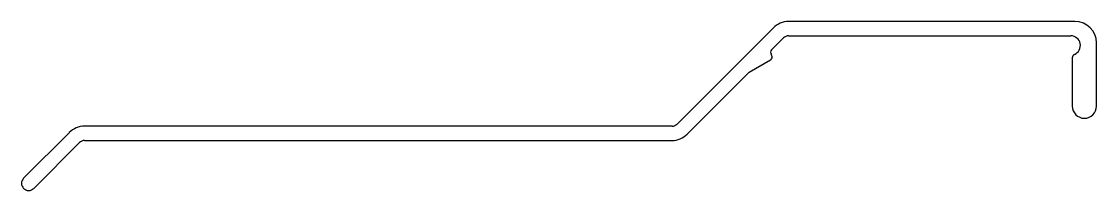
# Model space of a CAD drawing. Extents: x 1787 to 1937, y 2266 to 2290.
import ezdxf

# ---------------------------------------------------------------- set-up
doc = ezdxf.new("R2010")
doc.units = 0
doc.layers.get('0').update_dxf_attribs({"linetype": 'CONTINUOUS'})

msp = doc.modelspace()

# ---------------------------------------------------------------- linework, layer by layer
for p, q in [((1891.61, 2289.05), (1878.18, 2275.62)), ((1933.69, 2289.93), (1893.73, 2289.93)), ((1891.37, 2285.98), (1893.02, 2287.63)), ((1893.73, 2287.93), (1913.44, 2287.93)), ((1913.44, 2287.93), (1933.1, 2287.93)), ((1936.69, 2286.64), (1936.69, 2286.93)), ((1936.69, 2278.12), (1936.69, 2286.64)), ((1888.25, 2282.86), (1891.19, 2284.56)), ((1933.32, 2284.87), (1933.32, 2278.12)), ((1879.59, 2274.21), (1888.25, 2282.86)), ((1877.47, 2275.33), (1795.51, 2275.33)), ((1793.39, 2274.45), (1787.01, 2268.07)), ((1788.42, 2266.65), (1794.8, 2273.03)), ((1795.51, 2273.33), (1877.47, 2273.33))]:
    msp.add_line(p, q)
for centre, radius, start, end in [((1893.73, 2286.93), 3, 90, 135), ((1933.69, 2286.93), 3, 0, 90), ((1893.73, 2286.93), 1, 90, 135), ((1933.1, 2286.58), 1.35, 292.859, 90), ((1891.72, 2285.63), 0.5, 135, 219.0729), ((1890.94, 2284.99), 0.5, 300.0488, 360), ((1890.94, 2284.99), 0.5, 0, 39.0729), ((1933.82, 2284.87), 0.5, 112.859, 180), ((1935.01, 2278.12), 1.69, 180, 0), ((1795.51, 2272.33), 3, 90, 135), ((1877.47, 2276.33), 1, 270, 315), ((1877.47, 2276.33), 3, 270, 315), ((1795.51, 2272.33), 1, 90, 135), ((1787.72, 2267.36), 1, 135, 315)]:
    msp.add_arc(centre, radius, start, end)

doc.saveas('drawing.dxf')
